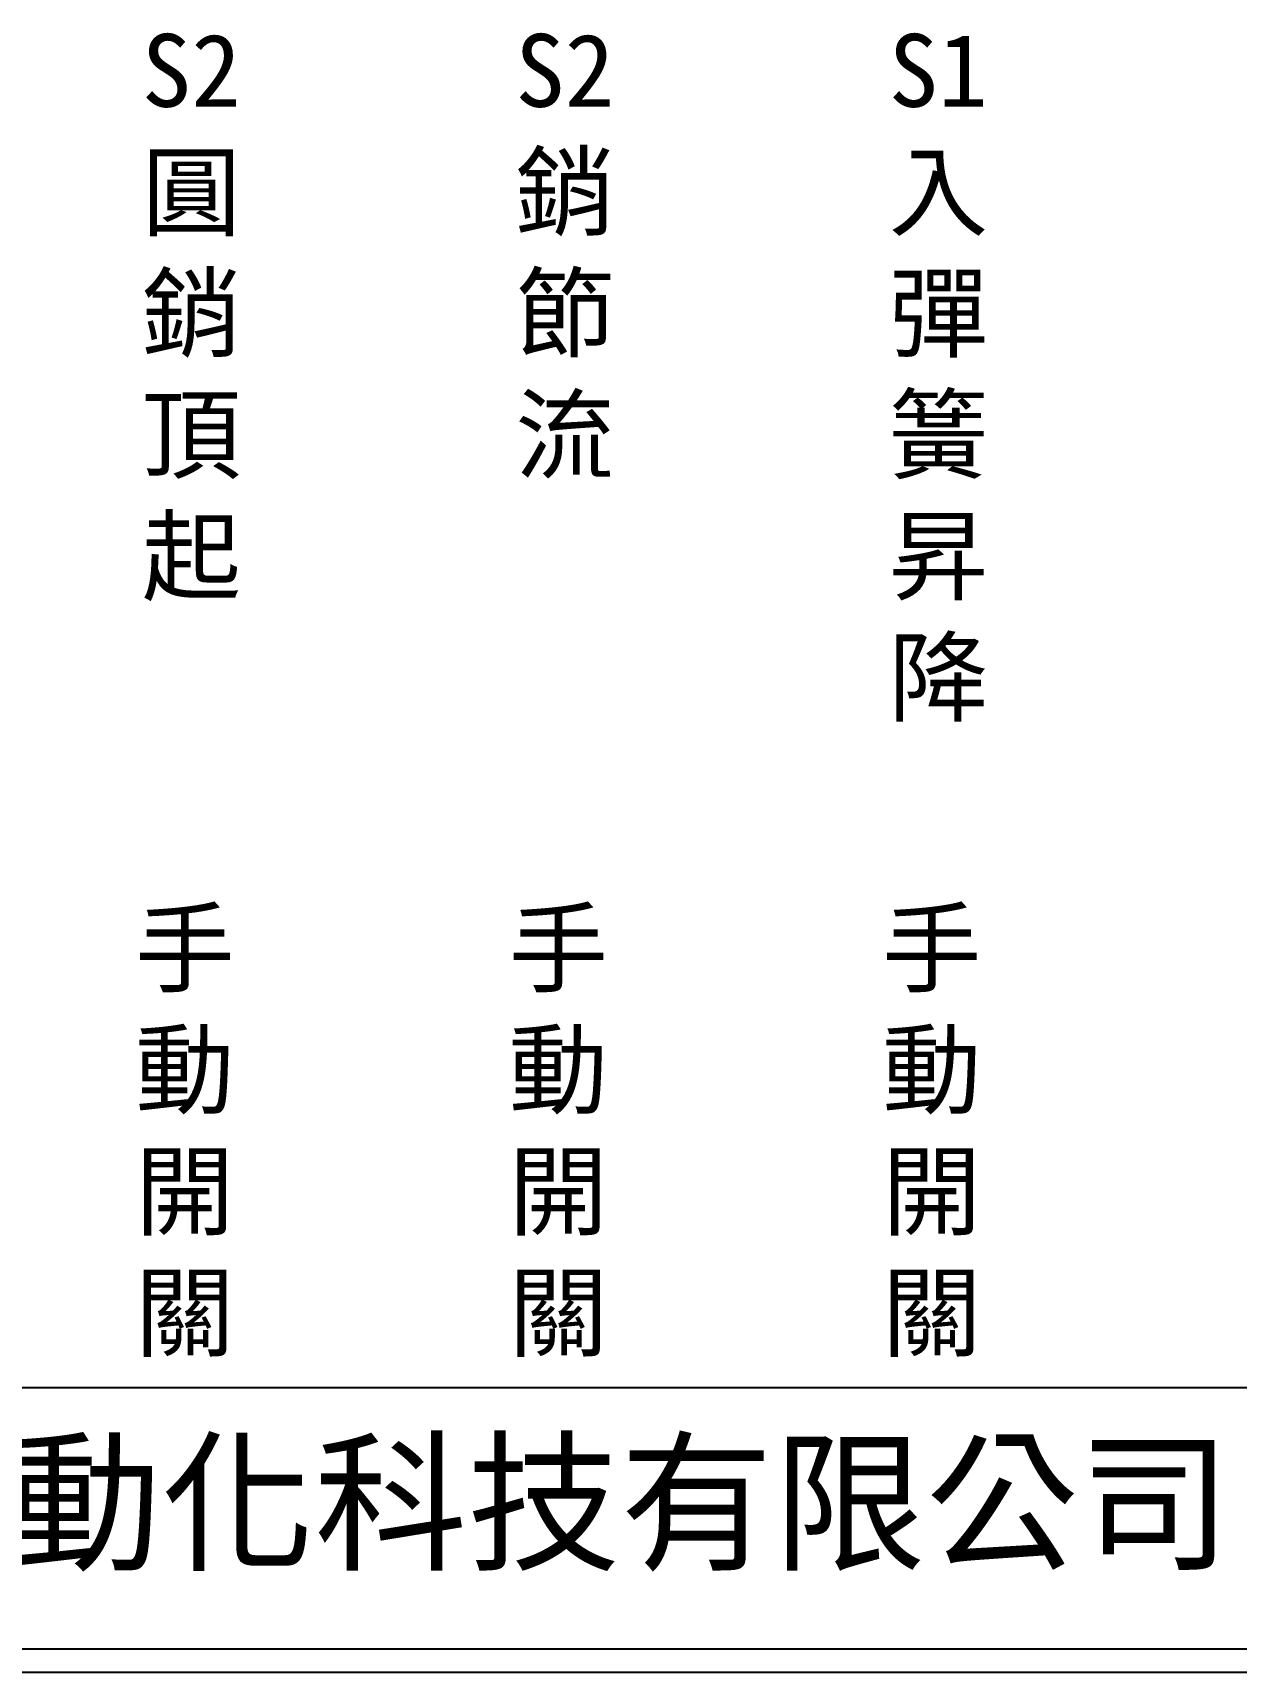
# Model space of a CAD drawing. Extents: x 325 to 612, y 3 to 207.
# Drawn here: x 389.8 to 454.2, y 3 to 90.8 of the extents above; entities that cross this region are included whole.
import ezdxf

# ---------------------------------------------------------------- set-up
doc = ezdxf.new("R2010")
doc.units = 0
doc.layers.add('圖框層', color=7, linetype='CONTINUOUS')
doc.layers.add('標尺寸層', color=3, linetype='CONTINUOUS')
doc.styles.add('CNS', font='romanc.shx', dxfattribs={"bigfont": 'chineset.shx'})
doc.styles.add('STSL', font='KAIU.TTF')

msp = doc.modelspace()

# ---------------------------------------------------------------- linework, layer by layer
at = {"layer": '圖框層', "color": 7}
for p, q in [((326.569, 18.25), (611.07, 18.25)), ((326.569, 4.25), (611.07, 4.25)), ((325.319, 3), (612.319, 3))]:
    msp.add_line(p, q, dxfattribs=at)

# ---------------------------------------------------------------- texts
at = {"layer": '圖框層', "color": 4, "style": 'STSL'}
msp.add_text('泓陞自動化科技有限公司', height=6, dxfattribs=at).set_placement((363.923, 9.076))
at = {"layer": '標尺寸層', "color": 7, "char_height": 3.9, "width": 4.96081, "attachment_point": 1, "style": 'CNS'}
for s, insert in [('{\\fDFKai-SB|b0|i0|c136|p65;\\W0.89935; \\W1;\\PS2\\P{\\W0.231377; }圓\\P 銷\\P 頂\\P起}', (395.598, 97.234)), ('{\\fDFKai-SB|b0|i0|c136|p65;\\W0.89935; \\W1;\\PS2\\P 銷\\P{\\W0.193291; }節\\P 流 }', (415.598, 97.234)), ('{\\fDFKai-SB|b0|i0|c136|p65;\\W0.89935; \\W1;\\P S1\\P入\\P 彈\\P 簧\\P{\\W0.176689; }昇\\P 降}', (435.598, 97.234)), ('{\\fDFKai-SB|b0|i0|c136|p65;手動開關}', (395.244, 43.72)), ('{\\fDFKai-SB|b0|i0|c136|p65;手動開關}', (415.244, 43.72)), ('{\\fDFKai-SB|b0|i0|c136|p65;手動開關}', (435.244, 43.72))]:
    msp.add_mtext(s, dxfattribs=dict(at, insert=insert))

doc.saveas('drawing.dxf')
